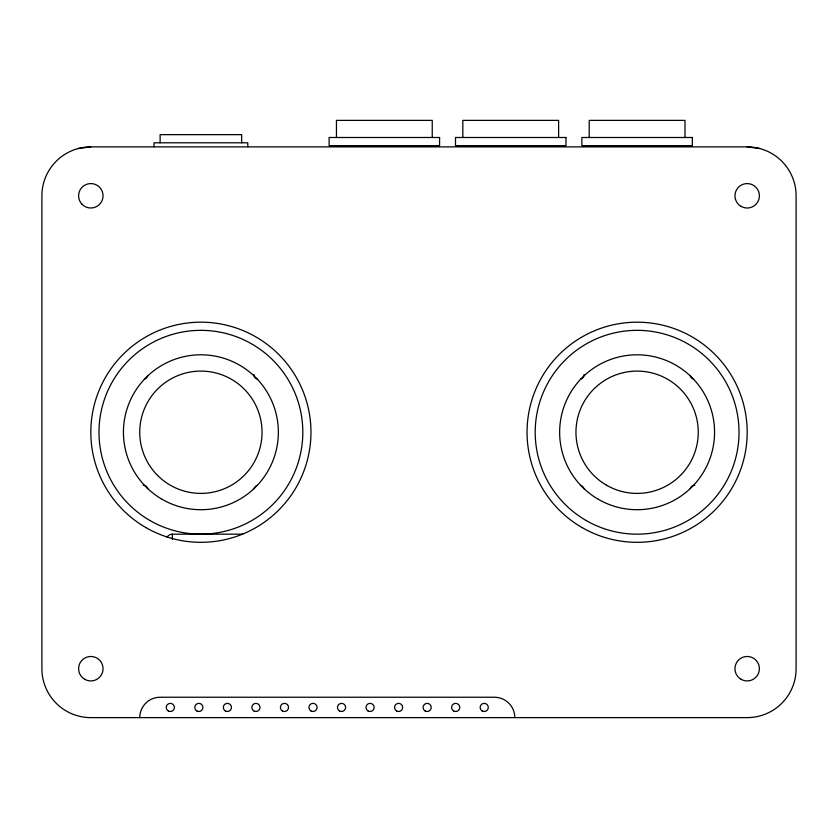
<?xml version="1.0" encoding="UTF-8"?>
<svg xmlns="http://www.w3.org/2000/svg" width="838" height="838" viewBox="0 0 838 838"><rect width="100%" height="100%" fill="white"/><g stroke="black" fill="none" stroke-linecap="round" stroke-linejoin="round"><path stroke-width="1.26" d="M78.164 148.546L90.818 146.88L747.182 146.88L759.836 148.546M167.055 537.221A6.117 6.117 0 0 1 172.356 534.173L242.8 534.173M685.002 137.495L685.002 120.379L589.208 120.379L589.208 137.495M558.621 137.495L558.621 120.379L462.827 120.379L462.827 137.495M432.24 137.495L432.24 120.379L336.447 120.379L336.447 137.495M247.776 146.723L247.776 142.795L154.014 142.795L154.014 146.723M241.658 142.795L241.658 134.646L160.121 134.646L160.121 142.795M172.356 534.173L172.356 539.379M90.818 146.88A48.918 48.918 0 0 0 41.9 195.799L41.9 668.703A48.918 48.918 0 0 0 90.818 717.621L747.182 717.621A48.918 48.918 0 0 0 796.1 668.703L796.1 195.799A48.918 48.918 0 0 0 747.182 146.88M257.371 379.09A4.693 4.693 0 0 1 253.893 374.565M254.05 488.722A4.693 4.693 0 0 1 257.371 485.412M143.204 485.244A4.693 4.693 0 0 1 147.739 488.722M147.739 375.78A4.693 4.693 0 0 1 144.419 379.09M690.261 488.722A4.693 4.693 0 0 1 694.796 485.244M580.629 485.412A4.693 4.693 0 0 1 583.95 488.722M584.107 374.565A4.693 4.693 0 0 1 580.629 379.09M693.581 379.09A4.693 4.693 0 0 1 690.261 375.78M514.804 717.621A20.384 20.384 0 0 0 494.42 697.237L160.121 697.237A20.384 20.384 0 0 0 139.747 717.621M439.583 137.495L329.114 137.495L329.114 145.655L439.583 145.655L439.583 137.495M565.964 137.495L455.495 137.495L455.495 145.655L565.964 145.655L565.964 137.495M692.345 137.495L581.876 137.495L581.876 145.655L692.345 145.655L692.345 137.495M84.701 679.293A12.235 12.235 0 0 0 103.053 668.703A12.235 12.235 0 0 0 84.701 658.113A12.235 12.235 0 0 0 84.701 679.293M741.064 679.293A12.235 12.235 0 0 0 759.406 668.703A12.235 12.235 0 0 0 741.064 658.113A12.235 12.235 0 0 0 741.064 679.293M168.281 710.959A4.075 4.075 0 0 0 174.398 707.429A4.075 4.075 0 0 0 168.281 703.899A4.075 4.075 0 0 0 168.281 710.959M196.815 710.959A4.075 4.075 0 0 0 202.932 707.429A4.075 4.075 0 0 0 196.815 703.899A4.075 4.075 0 0 0 196.815 710.959M225.359 710.959A4.075 4.075 0 0 0 231.466 707.429A4.075 4.075 0 0 0 225.359 703.899A4.075 4.075 0 0 0 225.359 710.959M253.893 710.959A4.075 4.075 0 0 0 260.01 707.429A4.075 4.075 0 0 0 253.893 703.899A4.075 4.075 0 0 0 253.893 710.959M282.427 710.959A4.075 4.075 0 0 0 288.544 707.429A4.075 4.075 0 0 0 282.427 703.899A4.075 4.075 0 0 0 282.427 710.959M310.961 710.959A4.075 4.075 0 0 0 317.078 707.429A4.075 4.075 0 0 0 310.961 703.899A4.075 4.075 0 0 0 310.961 710.959M339.505 710.959A4.075 4.075 0 0 0 345.623 707.429A4.075 4.075 0 0 0 339.505 703.899A4.075 4.075 0 0 0 339.505 710.959M368.039 710.959A4.075 4.075 0 0 0 374.157 707.429A4.075 4.075 0 0 0 368.039 703.899A4.075 4.075 0 0 0 368.039 710.959M396.573 710.959A4.075 4.075 0 0 0 402.69 707.429A4.075 4.075 0 0 0 396.573 703.899A4.075 4.075 0 0 0 396.573 710.959M425.117 710.959A4.075 4.075 0 0 0 431.235 707.429A4.075 4.075 0 0 0 425.117 703.899A4.075 4.075 0 0 0 425.117 710.959M453.651 710.959A4.075 4.075 0 0 0 459.769 707.429A4.075 4.075 0 0 0 453.651 703.899A4.075 4.075 0 0 0 453.651 710.959M482.185 710.959A4.075 4.075 0 0 0 488.303 707.429A4.075 4.075 0 0 0 482.185 703.899A4.075 4.075 0 0 0 482.185 710.959M82.176 204.441A12.235 12.235 0 0 0 102.634 198.962A12.235 12.235 0 0 0 87.655 183.983A12.235 12.235 0 0 0 82.176 204.441M741.064 206.389A12.235 12.235 0 0 0 759.406 195.799A12.235 12.235 0 0 0 741.064 185.208A12.235 12.235 0 0 0 741.064 206.389M157.649 475.492A61.153 61.153 0 0 0 259.958 448.079A61.153 61.153 0 0 0 185.062 373.182A61.153 61.153 0 0 0 157.649 475.492M606.534 485.212A61.153 61.153 0 0 0 698.253 432.251A61.153 61.153 0 0 0 606.534 379.289A61.153 61.153 0 0 0 606.534 485.212M145.854 527.573A110.071 110.071 0 0 0 310.961 432.251A110.071 110.071 0 0 0 145.854 336.928A110.071 110.071 0 0 0 145.854 527.573M582.075 527.573A110.071 110.071 0 0 0 747.182 432.251A110.071 110.071 0 0 0 582.075 336.928A110.071 110.071 0 0 0 582.075 527.573M149.939 520.513A101.922 101.922 0 0 0 302.811 432.251A101.922 101.922 0 0 0 149.939 343.989A101.922 101.922 0 0 0 149.939 520.513M162.163 499.333A77.463 77.463 0 0 0 278.352 432.251A77.463 77.463 0 0 0 162.163 365.169A77.463 77.463 0 0 0 162.163 499.333M586.15 520.513A101.922 101.922 0 0 0 739.022 432.251A101.922 101.922 0 0 0 586.15 343.989A101.922 101.922 0 0 0 586.15 520.513M598.374 499.333A77.463 77.463 0 0 0 714.563 432.251A77.463 77.463 0 0 0 598.374 365.169A77.463 77.463 0 0 0 598.374 499.333"/></g></svg>
